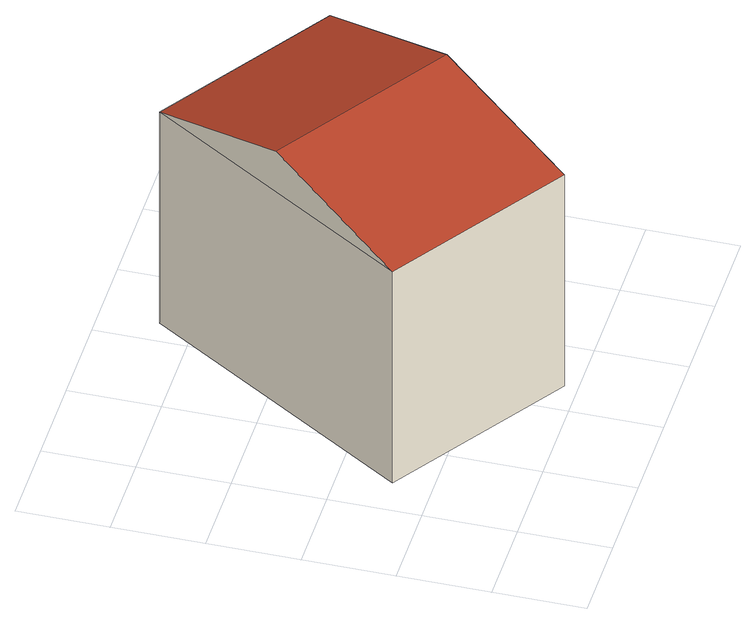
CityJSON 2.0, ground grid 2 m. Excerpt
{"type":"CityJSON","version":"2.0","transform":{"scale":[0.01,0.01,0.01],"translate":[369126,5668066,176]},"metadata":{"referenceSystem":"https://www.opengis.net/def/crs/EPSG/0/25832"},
"CityObjects":{
"building1":{"type":"Building","attributes":{"Gemeindeschluessel":"05122000","function":"31001_1313","roofType":"3100","measuredHeight":6.59},"geometry":[{"type":"Solid","lod":"2","boundaries":[[[[0,1,2,3]],[[4,5,1,0]],[[6,7,5,4]],[[3,2,7,6]],[[0,8,4]],[[6,9,3]],[[3,9,8,0]],[[4,8,9,6]],[[1,5,7,2]]]],"semantics":{"surfaces":[{"type":"WallSurface"},{"type":"RoofSurface"},{"type":"GroundSurface"}],"values":[[0,0,0,0,0,0,1,1,2]]}}]}
},
"vertices":[
[846,621,615],[846,621,62],[458,874,62],[458,874,615],[477,30,615],[477,30,62],[87,286,615],[87,286,62],[661,326,721],[272,580,721]
]}
